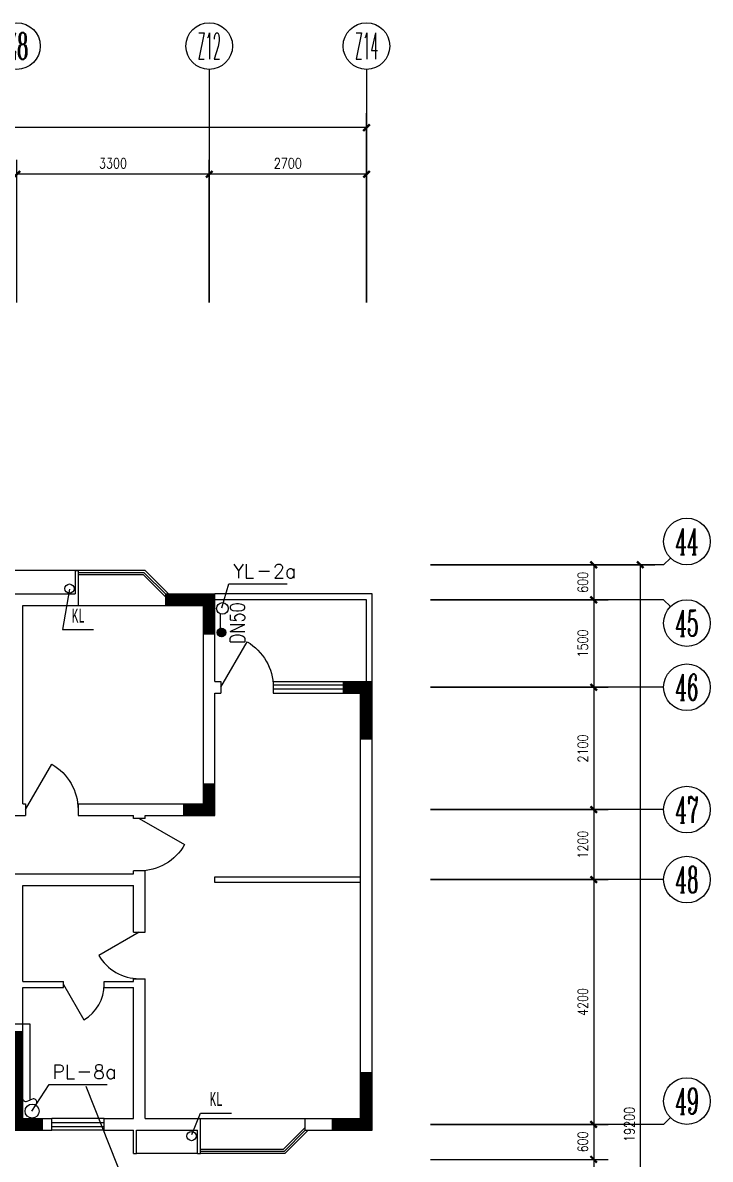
# Model space of a CAD drawing. Header units: millimetres. Extents: x 1045 to 43045, y 484 to 37369.
# Drawn here: x 31245 to 43045, y 17487 to 36984 of the extents above; entities that cross this region are included whole.
import ezdxf
from ezdxf.enums import TextEntityAlignment as Align

# ---------------------------------------------------------------- set-up
doc = ezdxf.new("R2010")
doc.units = ezdxf.units.MM
doc.linetypes.add('DASH', pattern=[0.35, 0.25, -0.1])
for name, color, linetype in [('AXIS', 3, 'Continuous'), ('AXIS_TEXT', 7, 'Continuous'), ('DN_DIM', 3, 'Continuous'), ('LVTRY', 6, 'Continuous'), ('OTHER', 7, 'Continuous'), ('P_LS_', 6, 'Continuous'), ('P_PS_', 2, 'DASH'), ('P_PS_DIM', 3, 'Continuous'), ('P_YS_DIM', 3, 'Continuous'), ('PUB_DIM', 3, 'Continuous'), ('PUB_TEXT', 7, 'Continuous'), ('PUB_WINDW', 7, 'Continuous'), ('S', 7, 'Continuous'), ('WALL', 255, 'Continuous'), ('WINDOW', 2, 'Continuous'), ('YT', 4, 'Continuous'), ('Z', 91, 'Continuous')]:
    doc.layers.add(name, color=color, linetype=linetype)
doc.styles.add('_MONOTXT9', font='MONOTXT9.shx', dxfattribs={"width": 0.533333})
doc.styles.add('COMPLEX', font='COMPLEX')
doc.styles.add('DIM_FONT', font='SIMPLEX', dxfattribs={"width": 0.8})
doc.styles.add('LXZ_COMPLEX', font='TXT.shx', dxfattribs={"bigfont": 'hztxt.shx'})
doc.dimstyles.new('NORMAL', dxfattribs={"dimscale": 2, "dimtxt": 300, "dimasz": 1, "dimexe": 250, "dimexo": 300, "dimgap": 0.09, "dimtad": 1, "dimtoh": 1, "dimdec": 0, "dimzin": 0, "dimdsep": 46, "dimtxsty": 'DIM_FONT', "dimcen": 0.09, "dimadec": 0, "dimazin": 0, "dimtfac": 1, "dimtdec": 0, "dimtix": 1, "dimtofl": 0, "dimtmove": 2, "dimatfit": 3, "dimfxl": 1, "dimtolj": 1, "dimtzin": 0, "dimarcsym": 0})

# ---------------------------------------------------------------- blocks, each defined once
blk = doc.blocks.new('LGH_1')
at = {"color": 7}
blk.add_line((0.512, 0.214), (0.699, 0.214), dxfattribs=at)
at = {"linetype": 'Continuous'}
blk.add_line((0, 0), (1, 0), dxfattribs=at)
at = {"color": 7, "style": 'LXZ_COMPLEX'}
blk.add_attdef('AB', text='', height=0.24, dxfattribs=at).set_placement((0.252, 0.097), align=Align.CENTER)
blk.add_attdef('Z', text='', height=0.24, dxfattribs=at).set_placement((0.956, 0.214), align=Align.MIDDLE)
blk = doc.blocks.new('_DIMX')
at = {"const_width": 50}
blk.add_lwpolyline([(-70, -70), (70, 70)], dxfattribs=at)
blk = doc.blocks.new('*D63')
at = {"color": 0, "linetype": 'ByBlock', "transparency": 16777216}
for p, q in [((24515, -52806), (24515, -50356)), ((27815, -52806), (27815, -50356)), ((27815, -50606), (24516, -50606))]:
    blk.add_line(p, q, dxfattribs=at)
at = {"layer": 'DEFPOINTS', "color": 0, "linetype": 'ByBlock', "transparency": 16777216}
for p in [(24515, -50606), (24515, -52806), (27815, -52806)]:
    blk.add_point(p, dxfattribs=at)
at = {"color": 0, "linetype": 'ByBlock', "transparency": 16777216, "xscale": 0.8, "yscale": 0.8, "zscale": 0.8, "rotation": 180}
blk.add_blockref('_DIMX', (24515, -50606), dxfattribs=at)
at = {"color": 0, "linetype": 'ByBlock', "transparency": 16777216, "xscale": 0.8, "yscale": 0.8, "zscale": 0.8}
blk.add_blockref('_DIMX', (27815, -50606), dxfattribs=at)
at = {"color": 7, "linetype": 'ByBlock', "transparency": 16777216, "insert": (26165, -50419), "char_height": 175, "attachment_point": 5, "style": 'DIM_FONT'}
blk.add_mtext('\\A1;3300', dxfattribs=at)
blk = doc.blocks.new('*D59')
at = {"color": 0, "linetype": 'ByBlock', "transparency": 16777216}
for p, q in [((14115, -52806), (14115, -49556)), ((30515, -52806), (30515, -49556)), ((30515, -49806), (14116, -49806))]:
    blk.add_line(p, q, dxfattribs=at)
at = {"layer": 'DEFPOINTS', "color": 0, "linetype": 'ByBlock', "transparency": 16777216}
for p in [(14115, -49806), (14115, -52806), (30515, -52806)]:
    blk.add_point(p, dxfattribs=at)
at = {"color": 0, "linetype": 'ByBlock', "transparency": 16777216, "xscale": 0.8, "yscale": 0.8, "zscale": 0.8, "rotation": 180}
blk.add_blockref('_DIMX', (14115, -49806), dxfattribs=at)
at = {"color": 0, "linetype": 'ByBlock', "transparency": 16777216, "xscale": 0.8, "yscale": 0.8, "zscale": 0.8}
blk.add_blockref('_DIMX', (30515, -49806), dxfattribs=at)
at = {"color": 7, "linetype": 'ByBlock', "transparency": 16777216, "insert": (22315, -49619), "char_height": 175, "attachment_point": 5, "style": 'DIM_FONT'}
blk.add_mtext('\\A1;16400', dxfattribs=at)
blk = doc.blocks.new('M_A1SFU')
blk.add_line((-0.5, 0), (0, -0.866))
blk.add_arc((-0.5, 0), 1, 300, 0)
blk = doc.blocks.new('M_B0OPK')
for p, q in [((-0.5, 0.5), (0.5, 0.5)), ((0.5, 0.167), (-0.5, 0.167)), ((0.5, -0.167), (-0.5, -0.167)), ((-0.5, -0.5), (0.5, -0.5))]:
    blk.add_line(p, q)
blk = doc.blocks.new('FACE3_')
for p in [(-0.093, 0.236), (0.093, -0.236)]:
    blk.add_line(p, (0, 0))
for centre, start, end in [((0.172, 0.235), 80.7491, 179.85983), ((-0.172, -0.235), 260.7491, 359.85983)]:
    blk.add_arc(centre, 0.265, start, end)
blk = doc.blocks.new('_AXISO')
blk.add_circle((0, 0), 0.5)
at = {"layer": 'AXIS_TEXT', "style": 'COMPLEX', "width": 1.041667}
blk.add_attdef('A', text='', height=0.56, dxfattribs=at).set_placement((-0.25, -0.28), (0.25, -0.28), align=Align.FIT)
blk = doc.blocks.new('*D18')
at = {"color": 0, "linetype": 'ByBlock', "transparency": 16777216}
for p, q in [((31615, -57306), (35465, -57306)), ((35215, -57307), (35215, -76505)), ((31615, -76506), (35465, -76506))]:
    blk.add_line(p, q, dxfattribs=at)
at = {"layer": 'DEFPOINTS', "color": 0, "linetype": 'ByBlock', "transparency": 16777216}
for p in [(31615, -57306), (31615, -76506), (35215, -76506)]:
    blk.add_point(p, dxfattribs=at)
at = {"color": 0, "linetype": 'ByBlock', "transparency": 16777216, "xscale": 0.8, "yscale": 0.8, "zscale": 0.8}
for p, rotation in [((35215, -57306), 90), ((35215, -76506), 270)]:
    blk.add_blockref('_DIMX', p, dxfattribs=dict(at, rotation=rotation))
at = {"color": 7, "linetype": 'ByBlock', "transparency": 16777216, "insert": (35028, -66906), "char_height": 175, "attachment_point": 5, "rotation": 90, "style": 'DIM_FONT'}
blk.add_mtext('\\A1;19200', dxfattribs=at)
blk = doc.blocks.new('*D15')
at = {"color": 0, "linetype": 'ByBlock', "transparency": 16777216}
for p, q in [((31615, -57306), (34665, -57306)), ((34415, -57307), (34415, -57905)), ((31615, -57906), (34665, -57906))]:
    blk.add_line(p, q, dxfattribs=at)
at = {"layer": 'DEFPOINTS', "color": 0, "linetype": 'ByBlock', "transparency": 16777216}
for p in [(31615, -57306), (31615, -57906), (34415, -57906)]:
    blk.add_point(p, dxfattribs=at)
at = {"color": 0, "linetype": 'ByBlock', "transparency": 16777216, "xscale": 0.8, "yscale": 0.8, "zscale": 0.8}
for p, rotation in [((34415, -57306), 90), ((34415, -57906), 270)]:
    blk.add_blockref('_DIMX', p, dxfattribs=dict(at, rotation=rotation))
at = {"color": 7, "linetype": 'ByBlock', "transparency": 16777216, "insert": (34228, -57606), "char_height": 175, "attachment_point": 5, "rotation": 90, "style": 'DIM_FONT'}
blk.add_mtext('\\A1;600', dxfattribs=at)
blk = doc.blocks.new('*D45')
at = {"color": 0, "linetype": 'ByBlock', "transparency": 16777216}
for p, q in [((31615, -62706), (34665, -62706)), ((34415, -62707), (34415, -66905)), ((31615, -66906), (34665, -66906))]:
    blk.add_line(p, q, dxfattribs=at)
at = {"layer": 'DEFPOINTS', "color": 0, "linetype": 'ByBlock', "transparency": 16777216}
for p in [(31615, -62706), (31615, -66906), (34415, -66906)]:
    blk.add_point(p, dxfattribs=at)
at = {"color": 0, "linetype": 'ByBlock', "transparency": 16777216, "xscale": 0.8, "yscale": 0.8, "zscale": 0.8}
for p, rotation in [((34415, -62706), 90), ((34415, -66906), 270)]:
    blk.add_blockref('_DIMX', p, dxfattribs=dict(at, rotation=rotation))
at = {"color": 7, "linetype": 'ByBlock', "transparency": 16777216, "insert": (34228, -64806), "char_height": 175, "attachment_point": 5, "rotation": 90, "style": 'DIM_FONT'}
blk.add_mtext('\\A1;4200', dxfattribs=at)
blk = doc.blocks.new('*D50')
at = {"color": 0, "linetype": 'ByBlock', "transparency": 16777216}
for p, q in [((31615, -67506), (34665, -67506)), ((34415, -67507), (34415, -69605)), ((31615, -69606), (34665, -69606))]:
    blk.add_line(p, q, dxfattribs=at)
at = {"layer": 'DEFPOINTS', "color": 0, "linetype": 'ByBlock', "transparency": 16777216}
for p in [(31615, -67506), (31615, -69606), (34415, -69606)]:
    blk.add_point(p, dxfattribs=at)
at = {"color": 0, "linetype": 'ByBlock', "transparency": 16777216, "xscale": 0.8, "yscale": 0.8, "zscale": 0.8}
for p, rotation in [((34415, -67506), 90), ((34415, -69606), 270)]:
    blk.add_blockref('_DIMX', p, dxfattribs=dict(at, rotation=rotation))
at = {"color": 7, "linetype": 'ByBlock', "transparency": 16777216, "insert": (34228, -68556), "char_height": 175, "attachment_point": 5, "rotation": 90, "style": 'DIM_FONT'}
blk.add_mtext('\\A1;2100', dxfattribs=at)
blk = doc.blocks.new('*D44')
at = {"color": 0, "linetype": 'ByBlock', "transparency": 16777216}
for p, q in [((31615, -66906), (34665, -66906)), ((34415, -66907), (34415, -67505)), ((31615, -67506), (34665, -67506))]:
    blk.add_line(p, q, dxfattribs=at)
at = {"layer": 'DEFPOINTS', "color": 0, "linetype": 'ByBlock', "transparency": 16777216}
for p in [(31615, -66906), (31615, -67506), (34415, -67506)]:
    blk.add_point(p, dxfattribs=at)
at = {"color": 0, "linetype": 'ByBlock', "transparency": 16777216, "xscale": 0.8, "yscale": 0.8, "zscale": 0.8}
for p, rotation in [((34415, -66906), 90), ((34415, -67506), 270)]:
    blk.add_blockref('_DIMX', p, dxfattribs=dict(at, rotation=rotation))
at = {"color": 7, "linetype": 'ByBlock', "transparency": 16777216, "insert": (34228, -67206), "char_height": 175, "attachment_point": 5, "rotation": 90, "style": 'DIM_FONT'}
blk.add_mtext('\\A1;600', dxfattribs=at)
blk = doc.blocks.new('_AXISO1')
blk.add_line((0.354, -0.146), (0.5, 0))
blk.add_circle((0, -0.5), 0.5)
at = {"layer": 'AXIS_TEXT', "style": 'COMPLEX', "width": 1.041667}
blk.add_attdef('A', text='', height=0.56, dxfattribs=at).set_placement((-0.25, -0.78), (0.25, -0.78), align=Align.FIT)
blk = doc.blocks.new('*D43')
at = {"color": 0, "linetype": 'ByBlock', "transparency": 16777216}
for p, q in [((31615, -59406), (34665, -59406)), ((34415, -59407), (34415, -61505)), ((31615, -61506), (34665, -61506))]:
    blk.add_line(p, q, dxfattribs=at)
at = {"layer": 'DEFPOINTS', "color": 0, "linetype": 'ByBlock', "transparency": 16777216}
for p in [(31615, -59406), (31615, -61506), (34415, -61506)]:
    blk.add_point(p, dxfattribs=at)
at = {"color": 0, "linetype": 'ByBlock', "transparency": 16777216, "xscale": 0.8, "yscale": 0.8, "zscale": 0.8}
for p, rotation in [((34415, -59406), 90), ((34415, -61506), 270)]:
    blk.add_blockref('_DIMX', p, dxfattribs=dict(at, rotation=rotation))
at = {"color": 7, "linetype": 'ByBlock', "transparency": 16777216, "insert": (34228, -60456), "char_height": 175, "attachment_point": 5, "rotation": 90, "style": 'DIM_FONT'}
blk.add_mtext('\\A1;2100', dxfattribs=at)
blk = doc.blocks.new('*D42')
at = {"color": 0, "linetype": 'ByBlock', "transparency": 16777216}
for p, q in [((31615, -61506), (34665, -61506)), ((34415, -61507), (34415, -62705)), ((31615, -62706), (34665, -62706))]:
    blk.add_line(p, q, dxfattribs=at)
at = {"layer": 'DEFPOINTS', "color": 0, "linetype": 'ByBlock', "transparency": 16777216}
for p in [(31615, -61506), (31615, -62706), (34415, -62706)]:
    blk.add_point(p, dxfattribs=at)
at = {"color": 0, "linetype": 'ByBlock', "transparency": 16777216, "xscale": 0.8, "yscale": 0.8, "zscale": 0.8}
for p, rotation in [((34415, -61506), 90), ((34415, -62706), 270)]:
    blk.add_blockref('_DIMX', p, dxfattribs=dict(at, rotation=rotation))
at = {"color": 7, "linetype": 'ByBlock', "transparency": 16777216, "insert": (34228, -62106), "char_height": 175, "attachment_point": 5, "rotation": 90, "style": 'DIM_FONT'}
blk.add_mtext('\\A1;1200', dxfattribs=at)
blk = doc.blocks.new('*D16')
at = {"color": 0, "linetype": 'ByBlock', "transparency": 16777216}
for p, q in [((31615, -57906), (34665, -57906)), ((34415, -57907), (34415, -59405)), ((31615, -59406), (34665, -59406))]:
    blk.add_line(p, q, dxfattribs=at)
at = {"layer": 'DEFPOINTS', "color": 0, "linetype": 'ByBlock', "transparency": 16777216}
for p in [(31615, -57906), (31615, -59406), (34415, -59406)]:
    blk.add_point(p, dxfattribs=at)
at = {"color": 0, "linetype": 'ByBlock', "transparency": 16777216, "xscale": 0.8, "yscale": 0.8, "zscale": 0.8}
for p, rotation in [((34415, -57906), 90), ((34415, -59406), 270)]:
    blk.add_blockref('_DIMX', p, dxfattribs=dict(at, rotation=rotation))
at = {"color": 7, "linetype": 'ByBlock', "transparency": 16777216, "insert": (34228, -58656), "char_height": 175, "attachment_point": 5, "rotation": 90, "style": 'DIM_FONT'}
blk.add_mtext('\\A1;1500', dxfattribs=at)
blk = doc.blocks.new('_LV13')
at = {"color": 0}
for p, q in [((-0.49, 0.07), (-0.07, 0.49)), ((-0.49, -0.07), (0.07, 0.49)), ((-0.47, -0.18), (0.18, 0.47)), ((-0.42, -0.28), (0.28, 0.42)), ((-0.35, -0.35), (0.35, 0.35)), ((-0.28, -0.42), (0.42, 0.28)), ((-0.18, -0.47), (0.47, 0.18)), ((-0.07, -0.49), (0.49, 0.07)), ((0.07, -0.49), (0.49, -0.07))]:
    blk.add_line(p, q, dxfattribs=at)
blk.add_circle((0, 0), 0.5)
blk = doc.blocks.new('_AXISO2')
blk.add_line((0.354, 0.146), (0.5, 0))
blk.add_circle((0, 0.5), 0.5)
at = {"layer": 'AXIS_TEXT', "style": 'COMPLEX', "width": 1.041667}
blk.add_attdef('A', text='', height=0.56, dxfattribs=at).set_placement((-0.25, 0.22), (0.25, 0.22), align=Align.FIT)
blk = doc.blocks.new('*D62')
at = {"color": 0, "linetype": 'ByBlock', "transparency": 16777216}
for p, q in [((27815, -52806), (27815, -50356)), ((30515, -52806), (30515, -50356)), ((30515, -50606), (27816, -50606))]:
    blk.add_line(p, q, dxfattribs=at)
at = {"layer": 'DEFPOINTS', "color": 0, "linetype": 'ByBlock', "transparency": 16777216}
for p in [(27815, -50606), (27815, -52806), (30515, -52806)]:
    blk.add_point(p, dxfattribs=at)
at = {"color": 0, "linetype": 'ByBlock', "transparency": 16777216, "xscale": 0.8, "yscale": 0.8, "zscale": 0.8, "rotation": 180}
blk.add_blockref('_DIMX', (27815, -50606), dxfattribs=at)
at = {"color": 0, "linetype": 'ByBlock', "transparency": 16777216, "xscale": 0.8, "yscale": 0.8, "zscale": 0.8}
blk.add_blockref('_DIMX', (30515, -50606), dxfattribs=at)
at = {"color": 7, "linetype": 'ByBlock', "transparency": 16777216, "insert": (29165, -50419), "char_height": 175, "attachment_point": 5, "style": 'DIM_FONT'}
blk.add_mtext('\\A1;2700', dxfattribs=at)
blk = doc.blocks.new('1T4F84')
at = {"layer": 'AXIS'}
for p, q in [((16332.6, 14332.8), (16332.6, 10332.8)), ((19032.6, 14332.8), (19032.6, 10332.8)), ((24132.6, 5832.8), (20132.6, 5832.8)), ((24132.6, 5232.8), (20132.6, 5232.8)), ((24132.6, 3732.8), (20132.6, 3732.8)), ((24132.6, 1632.8), (20132.6, 1632.8)), ((24132.6, 432.8), (20132.6, 432.8)), ((24132.6, -3767.2), (20132.6, -3767.2))]:
    blk.add_line(p, q, dxfattribs=at)
at = {"layer": 'P_LS_'}
for p, q in [((12890.7, -2044.1), (13252.7, -2044.1)), ((13252.7, -2044.1), (13252.7, -3351.3))]:
    blk.add_line(p, q, dxfattribs=at)
at = {"layer": 'P_PS_'}
blk.add_line((16527, 4750.4), (16527, 4997.8), dxfattribs=at)
at = {"layer": 'P_PS_DIM'}
blk.add_line((13286.5, -3541.1), (13584.2, -3081.5), dxfattribs=at)
at = {"layer": 'P_YS_DIM'}
blk.add_line((16550.7, 5093.1), (16671.2, 5509.5), dxfattribs=at)
at = {"layer": 'PUB_DIM'}
blk.add_line((15449.5, -6212.1), (14223.7, -3118.6), dxfattribs=at)
at = {"layer": 'PUB_TEXT'}
for p, q in [((13935, 5412.9), (13816.5, 4722.3)), ((13816.5, 4722.3), (14349.8, 4722.3)), ((16035.6, -3937.9), (16181.9, -3572.6)), ((16181.9, -3572.6), (16715.2, -3572.6))]:
    blk.add_line(p, q, dxfattribs=at)
at = {"layer": 'S'}
for centre, radius in [((13935.8, 5424.2), 80), ((16560, 5083.9), 100), ((13293.2, -3538.5), 120), ((16031.5, -3966.3), 80)]:
    blk.add_circle(centre, radius, dxfattribs=at)
at = {"layer": 'WALL'}
for p, q in [((14032.6, 5732.8), (14032.6, 5332.8)), ((14032.6, 5732.8), (14082.6, 5732.8)), ((14082.6, 5732.8), (14082.6, 5132.8)), ((12632.6, 5332.8), (14032.6, 5332.8)), ((15582.6, 5332.8), (16432.6, 5332.8)), ((15582.6, 5332.8), (15582.6, 5132.8)), ((16432.6, 3832.8), (16432.6, 5332.8)), ((13132.6, 1732.8), (13132.6, 5132.8)), ((13132.6, 5132.8), (14082.6, 5132.8)), ((15582.6, 5132.8), (16232.6, 5132.8)), ((16232.6, 1732.8), (16232.6, 5132.8)), ((16432.6, 3832.8), (16532.6, 3832.8)), ((16532.6, 3832.8), (16532.6, 3632.8)), ((17432.6, 3832.8), (17432.6, 3632.8)), ((17432.6, 3832.8), (17432.6, 3632.8)), ((18632.6, 3832.8), (18632.6, 3632.8)), ((18632.6, 3832.8), (19132.6, 3832.8)), ((19132.6, -3867.2), (19132.6, 3832.8)), ((16432.6, 1532.8), (16432.6, 3632.8)), ((16432.6, 3632.8), (16532.6, 3632.8)), ((18632.6, 3632.8), (18932.6, 3632.8)), ((18932.6, -3667.2), (18932.6, 3632.8)), ((13132.6, 1732.8), (13182.6, 1732.8)), ((13182.6, 1732.8), (13182.6, 1532.8)), ((14082.6, 1732.8), (16232.6, 1732.8)), ((14082.6, 1732.8), (14082.6, 1532.8)), ((12882.6, 1532.8), (13182.6, 1532.8)), ((14082.6, 1532.8), (15032.6, 1532.8)), ((15032.6, 1482.8), (15032.6, 1532.8)), ((15232.6, 1482.8), (15032.6, 1482.8)), ((15232.6, 1532.8), (16432.6, 1532.8)), ((15232.6, 1482.8), (15232.6, 1532.8)), ((12132.6, 532.8), (15032.6, 532.8)), ((15032.6, 532.8), (15032.6, 582.8)), ((15232.6, 582.8), (15032.6, 582.8)), ((15232.6, -467.2), (15232.6, 582.8)), ((16432.6, 482.8), (18932.6, 482.8)), ((16432.6, 382.8), (16432.6, 482.8)), ((13132.6, 332.8), (15032.6, 332.8)), ((13132.6, -1317.2), (13132.6, 332.8)), ((15032.6, -467.2), (15032.6, 332.8)), ((18932.6, 382.8), (16432.6, 382.8)), ((15032.6, -467.2), (15232.6, -467.2)), ((13132.6, -1317.2), (13832.6, -1317.2)), ((13832.6, -1417.2), (13832.6, -1317.2)), ((14532.6, -1317.2), (15032.6, -1317.2)), ((14532.6, -1417.2), (14532.6, -1317.2)), ((15032.6, -1317.2), (15032.6, -1267.2)), ((15032.6, -1267.2), (15232.6, -1267.2)), ((15232.6, -3667.2), (15232.6, -1267.2)), ((13132.6, -3667.2), (13132.6, -1417.2)), ((13132.6, -1417.2), (13832.6, -1417.2)), ((14532.6, -1417.2), (15032.6, -1417.2)), ((15032.6, -3667.2), (15032.6, -1417.2)), ((13132.6, -3667.2), (13632.6, -3667.2)), ((13632.6, -3867.2), (13632.6, -3667.2)), ((14532.6, -3667.2), (15032.6, -3667.2)), ((14532.6, -3867.2), (14532.6, -3667.2)), ((15232.6, -3667.2), (16182.6, -3667.2)), ((16182.6, -4267.2), (16182.6, -3667.2)), ((17982.6, -3667.2), (18932.6, -3667.2)), ((17982.6, -3867.2), (17982.6, -3667.2)), ((12932.6, -3867.2), (13632.6, -3867.2)), ((14532.6, -3867.2), (15032.6, -3867.2)), ((15032.6, -4267.2), (15032.6, -3867.2)), ((15082.6, -3867.2), (16132.6, -3867.2)), ((15082.6, -4267.2), (15082.6, -3867.2)), ((16132.6, -4267.2), (16132.6, -3867.2)), ((17982.6, -3867.2), (19132.6, -3867.2)), ((15032.6, -4267.2), (15082.6, -4267.2)), ((16132.6, -4267.2), (16182.6, -4267.2))]:
    blk.add_line(p, q, dxfattribs=at)
at = {"layer": 'WINDOW'}
for p, q in [((14082.6, 5132.8), (15582.6, 5132.8)), ((16182.6, -3667.2), (17982.6, -3667.2)), ((16132.6, -4267.2), (15082.6, -4267.2))]:
    blk.add_line(p, q, dxfattribs=at)
for points in [[(15632.1, 5332.8), (15232.1, 5732.8), (12632.6, 5732.8)], [(15582.6, 5332.8), (15217.6, 5697.8), (14082.6, 5697.8)], [(15582.6, 5283.3), (15203.1, 5662.8), (14082.6, 5662.8)], [(17982.6, -3817.7), (17603.1, -4197.2), (16182.6, -4197.2)], [(17982.6, -3867.2), (17617.6, -4232.2), (16182.6, -4232.2)], [(18032.1, -3867.2), (17632.1, -4267.2), (16182.6, -4267.2)]]:
    blk.add_lwpolyline(points, dxfattribs=at)
at = {"layer": 'YT'}
for points in [[(19132.6, 3832.8), (19132.6, 5332.8), (16432.6, 5332.8)], [(19032.6, 3832.8), (19032.6, 5232.8), (16432.6, 5232.8)]]:
    blk.add_lwpolyline(points, dxfattribs=at)
at = {"layer": 'Z', "const_width": 200}
for points in [[(15582.6, 5232.8), (16332.6, 5232.8), (16332.6, 4632.8)], [(18632.6, 3732.8), (19032.6, 3732.8), (19032.6, 2832.8)], [(15882.6, 1632.8), (16332.6, 1632.8), (16332.6, 2082.8)], [(13482.6, -3767.2), (13032.6, -3767.2), (13032.6, -2167.2)], [(18432.6, -3767.2), (19032.6, -3767.2), (19032.6, -2867.2)]]:
    blk.add_lwpolyline(points, dxfattribs=at)
at = {"layer": 'AXIS'}
ref = blk.add_blockref('_AXISO', (13032.6, 14732.8), dxfattribs=dict(at, xscale=800, yscale=800, zscale=800))
ref.add_attrib('A', 'Z8', dxfattribs={"layer": 'AXIS_TEXT', "height": 448, "style": 'COMPLEX', "width": 0.551471}).set_placement((12832.6, 14508.8), (13232.6, 14508.8), align=Align.FIT)
ref = blk.add_blockref('_AXISO', (16332.6, 14732.8), dxfattribs=dict(at, xscale=800, yscale=800, zscale=800))
ref.add_attrib('A', 'Z12', dxfattribs={"layer": 'AXIS_TEXT', "height": 448, "style": 'COMPLEX', "width": 0.382653}).set_placement((16132.6, 14508.8), (16532.6, 14508.8), align=Align.FIT)
ref = blk.add_blockref('_AXISO', (19032.6, 14732.8), dxfattribs=dict(at, xscale=800, yscale=800, zscale=800))
ref.add_attrib('A', 'Z14', dxfattribs={"layer": 'AXIS_TEXT', "height": 448, "style": 'COMPLEX', "width": 0.367647}).set_placement((18832.6, 14508.8), (19232.6, 14508.8), align=Align.FIT)
ref = blk.add_blockref('_AXISO1', (24532.6, 5832.8), dxfattribs=dict(at, xscale=800, yscale=800, zscale=800, rotation=180))
ref.add_attrib('A', '44', dxfattribs={"layer": 'AXIS_TEXT', "height": 448, "style": 'COMPLEX', "width": 0.506757}).set_placement((24332.6, 6008.8), (24732.6, 6008.8), align=Align.FIT)
ref = blk.add_blockref('_AXISO2', (24532.6, 5232.8), dxfattribs=dict(at, xscale=800, yscale=800, zscale=800, rotation=180))
ref.add_attrib('A', '45', dxfattribs={"layer": 'AXIS_TEXT', "height": 448, "style": 'COMPLEX', "width": 0.535714}).set_placement((24332.6, 4608.8), (24732.6, 4608.8), align=Align.FIT)
ref = blk.add_blockref('_AXISO', (24532.6, 3732.8), dxfattribs=dict(at, xscale=800, yscale=800, zscale=800))
ref.add_attrib('A', '46', dxfattribs={"layer": 'AXIS_TEXT', "height": 448, "style": 'COMPLEX', "width": 0.535714}).set_placement((24332.6, 3508.8), (24732.6, 3508.8), align=Align.FIT)
ref = blk.add_blockref('_AXISO', (24532.6, 1632.8), dxfattribs=dict(at, xscale=800, yscale=800, zscale=800))
ref.add_attrib('A', '47', dxfattribs={"layer": 'AXIS_TEXT', "height": 448, "style": 'COMPLEX', "width": 0.535714}).set_placement((24332.6, 1408.8), (24732.6, 1408.8), align=Align.FIT)
ref = blk.add_blockref('_AXISO', (24532.6, 432.8), dxfattribs=dict(at, xscale=800, yscale=800, zscale=800))
ref.add_attrib('A', '48', dxfattribs={"layer": 'AXIS_TEXT', "height": 448, "style": 'COMPLEX', "width": 0.535714}).set_placement((24332.6, 208.8), (24732.6, 208.8), align=Align.FIT)
ref = blk.add_blockref('_AXISO1', (24532.6, -3767.2), dxfattribs=dict(at, xscale=800, yscale=800, zscale=800, rotation=180))
ref.add_attrib('A', '49', dxfattribs={"layer": 'AXIS_TEXT', "height": 448, "style": 'COMPLEX', "width": 0.535714}).set_placement((24332.6, -3591.2), (24732.6, -3591.2), align=Align.FIT)
at = {"layer": 'LVTRY', "xscale": 150, "yscale": 150, "zscale": 150}
blk.add_blockref('_LV13', (16544.7, 4670.9), dxfattribs=at)
at = {"layer": 'OTHER', "xscale": 250, "yscale": 250, "zscale": 250, "rotation": 270}
blk.add_blockref('FACE3_', (13252.7, -3351.3), dxfattribs=at)
at = {"layer": 'P_PS_DIM', "xscale": 1000, "yscale": 1000, "zscale": 1000}
blk.add_blockref('LGH_1', (13584.2, -3081.5), dxfattribs=at).add_auto_attribs({'AB': 'PL', 'Z': '8a'})
at = {"layer": 'P_YS_DIM', "xscale": 1000, "yscale": 1000, "zscale": 1000}
blk.add_blockref('LGH_1', (16671.2, 5509.5), dxfattribs=at).add_auto_attribs({'AB': 'YL', 'Z': '2a'})
at = {"layer": 'WINDOW'}
for name, p, xscale, yscale, zscale, rotation in [('M_A1SFU', (16982.6, 3732.8), -900, 900, 900, 180), ('M_A1SFU', (13632.6, 1632.8), -900, 900, 900, 180), ('M_A1SFU', (15132.6, 1032.8), 900, -900, 900, 270), ('M_A1SFU', (15132.6, -867.2), 800, 800, 800, 270), ('M_B0OPK', (14082.6, -3767.2), 900, 200, 900, 180)]:
    blk.add_blockref(name, p, dxfattribs=dict(at, xscale=xscale, yscale=yscale, zscale=zscale, rotation=rotation))
for name, p, xscale, yscale, zscale in [('M_B0OPK', (18032.6, 3732.8), 1200, 200, 1200), ('M_A1SFU', (14182.6, -1367.2), 700, 700, 700)]:
    blk.add_blockref(name, p, dxfattribs=dict(at, xscale=xscale, yscale=yscale, zscale=zscale))
at = {"layer": 'DN_DIM', "style": 'DIM_FONT', "width": 0.8}
blk.add_text('DN50', height=250, rotation=90, dxfattribs=at).set_placement((16942.3, 4831), align=Align.CENTER)
at = {"layer": 'PUB_TEXT', "style": '_MONOTXT9', "width": 0.533333}
for p in [(13976.5, 4842.3), (16341.9, -3452.6)]:
    blk.add_text('KL', height=240, dxfattribs=at).set_placement(p)
at = {"layer": 'AXIS'}
for p1, p2, distance, picture, middle in [((19032.6, 10332.8), (2632.6, 10332.8), -3000, '*D59', (10832.6, 13520.3)), ((16332.6, 10332.8), (13032.6, 10332.8), -2200, '*D63', (14682.6, 12720.3)), ((19032.6, 10332.8), (16332.6, 10332.8), -2200, '*D62', (17682.6, 12720.3)), ((20132.6, 5832.8), (20132.6, -13367.2), 3600, '*D18', (23545.1, -3767.2)), ((20132.6, 5832.8), (20132.6, 5232.8), 2800, '*D15', (22745.1, 5532.8))]:
    dim = blk.add_aligned_dim(p1=p1, p2=p2, distance=distance, dimstyle='NORMAL', dxfattribs=at)
    dim.commit()
    dim.dimension.update_dxf_attribs({"geometry": picture, "text_midpoint": middle, "insert": (-11482.9, 63138.9)})
for base, p1, p2, picture, middle in [((22932.6, 3732.8), (20132.6, 5232.8), (20132.6, 3732.8), '*D16', (22745.1, 4482.8)), ((22932.6, 1632.8), (20132.6, 3732.8), (20132.6, 1632.8), '*D43', (22745.1, 2682.8)), ((22932.6, 432.8), (20132.6, 1632.8), (20132.6, 432.8), '*D42', (22745.1, 1032.8)), ((22932.6, -3767.2), (20132.6, 432.8), (20132.6, -3767.2), '*D45', (22745.1, -1667.2)), ((22932.6, -4367.2), (20132.6, -3767.2), (20132.6, -4367.2), '*D44', (22745.1, -4067.2)), ((22932.6, -6467.2), (20132.6, -4367.2), (20132.6, -6467.2), '*D50', (22745.1, -5417.2))]:
    dim = blk.add_linear_dim(base=base, p1=p1, p2=p2, angle=90, dimstyle='NORMAL', dxfattribs=at)
    dim.commit()
    dim.dimension.update_dxf_attribs({"geometry": picture, "text_midpoint": middle, "insert": (-11482.9, 63138.9)})

msp = doc.modelspace()

# ---------------------------------------------------------------- block references
at = {"layer": 'PUB_WINDW'}
msp.add_blockref('1T4F84', (18112, 21852), dxfattribs=at)

doc.saveas('drawing.dxf')
